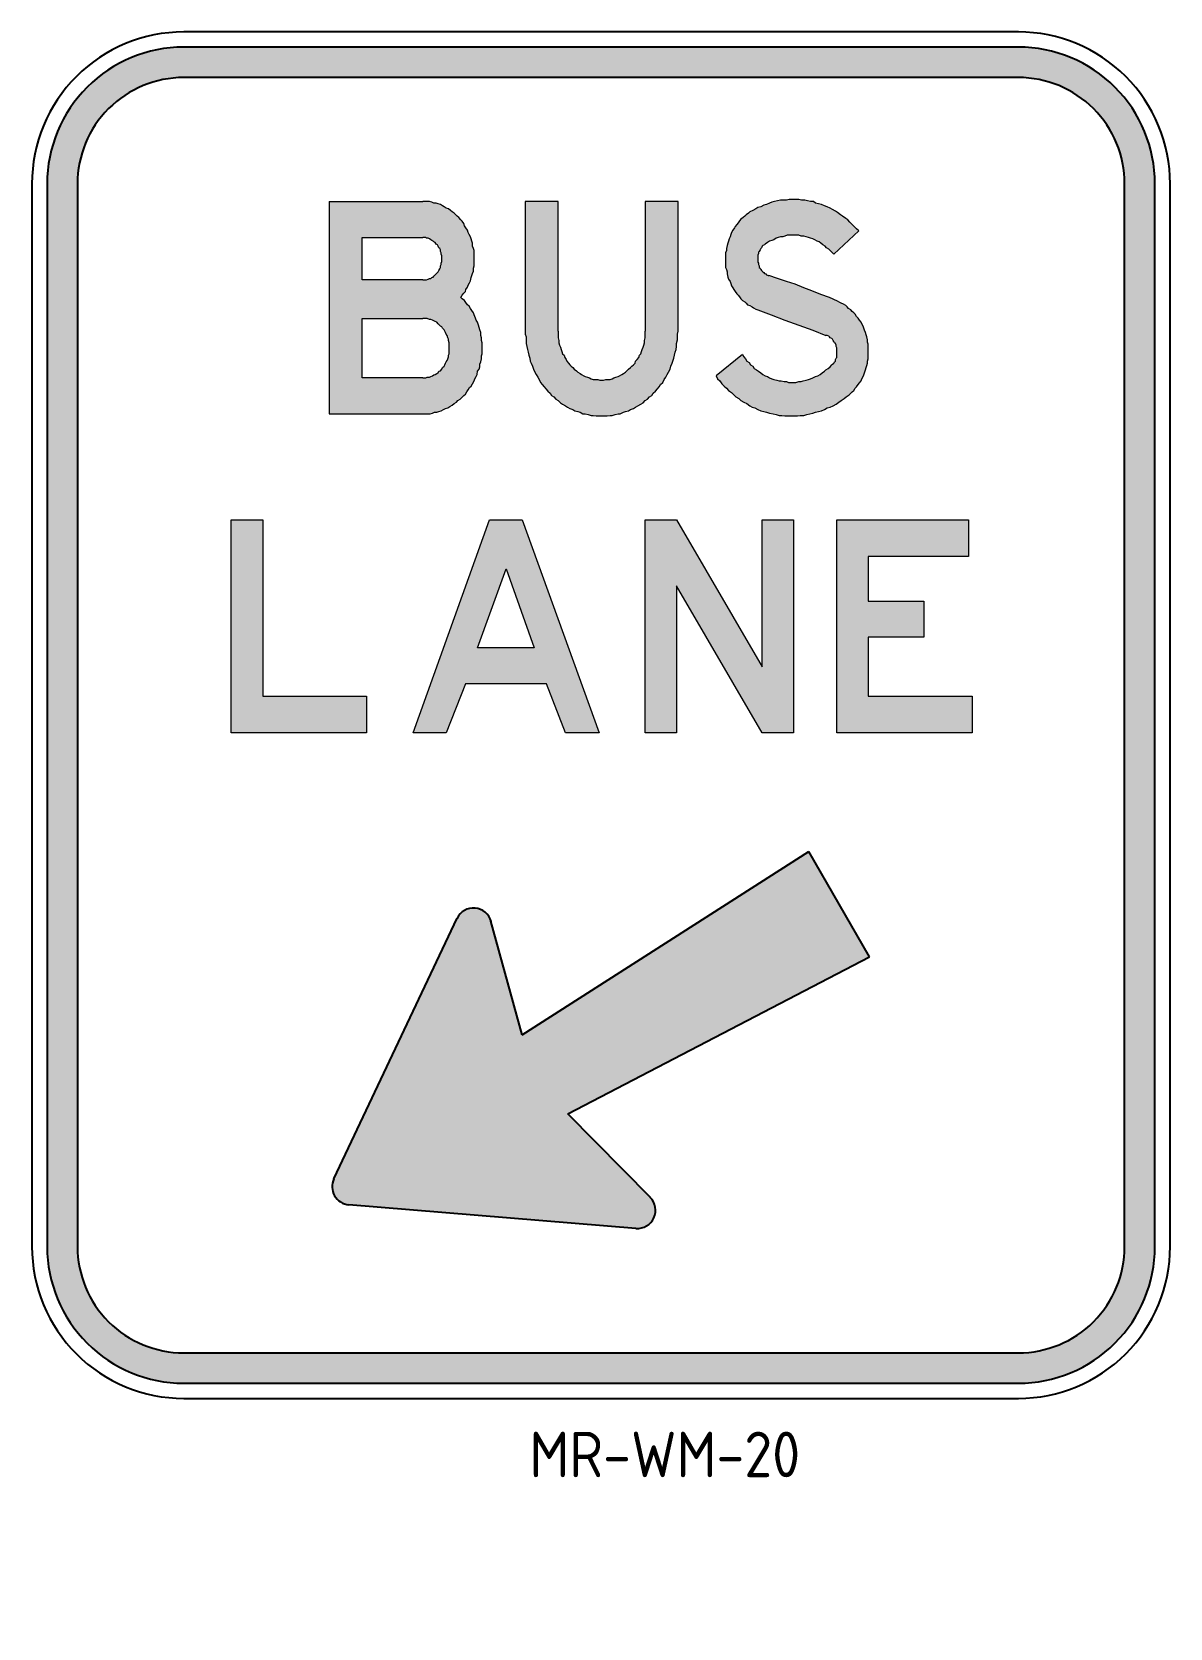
# Model space of a CAD drawing. Extents: x 136 to 211, y 59 to 164.
import ezdxf

# ---------------------------------------------------------------- set-up
doc = ezdxf.new("R2010")
doc.units = 0
doc.header["$LTSCALE"] = 12
doc.header["$MEASUREMENT"] = 0
doc.layers.get('0').update_dxf_attribs({"linetype": 'CONTINUOUS'})
for name, color, linetype in [('L25', 1, 'CONTINUOUS'), ('L35', 3, 'CONTINUOUS'), ('T25', 1, 'CONTINUOUS')]:
    doc.layers.add(name, color=color, linetype=linetype)
doc.styles.add('ISO', font='iso')

# ---------------------------------------------------------------- blocks, each defined once
blk = doc.blocks.new('d1arrow')
at = {"layer": 'L35'}
for p, q in [((-117.9, 222.8), (-9.9, 378.8)), ((9.9, 378.8), (117.9, 222.8)), ((-105, 204.4), (-30, 224)), ((-30, 224), (-40, 0)), ((30, 224), (105, 204.4)), ((30, 224), (40, 0)), ((-40, 0), (40, 0))]:
    blk.add_line(p, q, dxfattribs=at)
for centre, start, end in [((0, 372), 34.6952, 145.3048), ((-108, 216), 145.3048, 284.6593), ((108, 216), 255.3407, 34.6952)]:
    blk.add_arc(centre, 12, start, end, dxfattribs=at)

msp = doc.modelspace()

# ---------------------------------------------------------------- hatches: boundary and pattern name
at = {"layer": 'L25'}
h = msp.add_hatch(color=256, dxfattribs=at)
edge = h.paths.add_edge_path()
edge.add_line((146.2, 75.08), (201.2, 75.08))
edge.add_arc((201.2, 84.08), 9, 270, 360)
edge.add_line((210.2, 84.08), (210.2, 154.08))
edge.add_arc((201.2, 154.08), 9, 0, 90)
edge.add_line((201.2, 163.08), (146.2, 163.08))
edge.add_arc((146.2, 154.08), 9, 90, 180)
edge.add_line((137.2, 154.08), (137.2, 84.08))
edge.add_arc((146.2, 84.08), 9, 180, 270)
edge = h.paths.add_edge_path(flags=16)
edge.add_line((146.2, 77.08), (201.2, 77.08))
edge.add_arc((201.2, 84.08), 7, 270, 360)
edge.add_line((208.2, 84.08), (208.2, 154.08))
edge.add_arc((201.2, 154.08), 7, 0, 90)
edge.add_line((201.2, 161.08), (146.2, 161.08))
edge.add_arc((146.2, 154.08), 7, 90, 180)
edge.add_line((139.2, 154.08), (139.2, 84.08))
edge.add_arc((146.2, 84.08), 7, 180, 270)
h = msp.add_hatch(color=256, dxfattribs=at)
h.paths.add_polyline_path([(183.02, 142.84), (181.29, 141.44), (181.38, 141.24), (181.53, 141.1), (181.67, 140.91), (181.82, 140.76), (181.96, 140.62), (182.1, 140.47), (182.3, 140.33), (182.44, 140.18), (182.59, 140.04), (182.78, 139.94), (182.92, 139.8), (183.12, 139.7), (183.31, 139.61), (183.5, 139.46), (183.65, 139.37), (183.84, 139.32), (184.03, 139.22), (184.23, 139.12), (184.42, 139.08), (184.61, 139.03), (184.8, 138.98), (185.04, 138.93), (185.24, 138.88), (185.43, 138.83), (185.62, 138.83), (185.82, 138.79), (186.06, 138.79), (186.25, 138.79), (186.44, 138.79), (186.64, 138.79), (186.83, 138.83), (187.07, 138.83), (187.26, 138.88), (187.45, 138.93), (187.65, 138.98), (187.84, 139.03), (188.03, 139.08), (188.23, 139.12), (188.42, 139.22), (188.61, 139.32), (188.8, 139.37), (189, 139.46), (189.19, 139.56), (189.38, 139.7), (189.53, 139.8), (189.72, 139.94), (189.86, 140.04), (190.06, 140.18), (190.15, 140.28), (190.25, 140.38), (190.35, 140.47), (190.44, 140.62), (190.54, 140.71), (190.64, 140.86), (190.73, 140.96), (190.83, 141.1), (190.88, 141.24), (190.97, 141.39), (191.02, 141.49), (191.07, 141.63), (191.12, 141.82), (191.17, 141.97), (191.21, 142.11), (191.26, 142.26), (191.26, 142.4), (191.31, 142.55), (191.31, 142.74), (191.31, 142.88), (191.31, 143.03), (191.31, 143.17), (191.31, 143.37), (191.31, 143.51), (191.26, 143.65), (191.26, 143.8), (191.21, 143.99), (191.17, 144.14), (191.12, 144.28), (191.07, 144.43), (191.02, 144.57), (190.97, 144.71), (190.88, 144.86), (190.83, 144.96), (190.73, 145.1), (190.64, 145.24), (190.54, 145.34), (190.44, 145.49), (190.35, 145.58), (190.25, 145.68), (190.15, 145.77), (190.01, 145.87), (189.91, 145.97), (189.82, 146.06), (189.67, 146.16), (189.53, 146.21), (189.43, 146.26), (189.29, 146.35), (188.76, 146.59), (188.18, 146.79), (187.6, 147.03), (187.07, 147.22), (186.49, 147.46), (185.91, 147.65), (185.33, 147.85), (184.76, 148.04), (184.71, 148.04), (184.61, 148.09), (184.56, 148.14), (184.47, 148.18), (184.42, 148.23), (184.37, 148.28), (184.27, 148.38), (184.23, 148.43), (184.18, 148.52), (184.13, 148.57), (184.13, 148.67), (184.08, 148.76), (184.08, 148.86), (184.03, 148.91), (184.03, 149), (184.03, 149.1), (184.03, 149.2), (184.03, 149.29), (184.03, 149.39), (184.08, 149.49), (184.08, 149.58), (184.13, 149.63), (184.18, 149.73), (184.23, 149.82), (184.27, 149.87), (184.32, 149.97), (184.37, 150.02), (184.47, 150.06), (184.51, 150.11), (184.66, 150.21), (184.8, 150.3), (184.95, 150.35), (185.09, 150.4), (185.24, 150.5), (185.38, 150.55), (185.53, 150.59), (185.67, 150.59), (185.82, 150.64), (185.96, 150.69), (186.1, 150.69), (186.3, 150.69), (186.44, 150.69), (186.59, 150.69), (186.73, 150.69), (186.88, 150.64), (187.07, 150.64), (187.21, 150.59), (187.36, 150.55), (187.5, 150.5), (187.65, 150.45), (187.79, 150.4), (187.94, 150.3), (188.08, 150.26), (188.18, 150.16), (188.32, 150.06), (188.47, 149.97), (188.56, 149.87), (188.71, 149.77), (188.8, 149.68), (188.95, 149.53), (189.04, 149.44), (190.68, 150.98), (190.54, 151.12), (190.39, 151.27), (190.25, 151.41), (190.1, 151.56), (189.96, 151.7), (189.82, 151.8), (189.62, 151.94), (189.48, 152.04), (189.29, 152.18), (189.14, 152.28), (188.95, 152.38), (188.8, 152.47), (188.61, 152.57), (188.42, 152.62), (188.23, 152.71), (188.03, 152.76), (187.84, 152.81), (187.7, 152.91), (187.5, 152.91), (187.31, 152.96), (187.12, 153), (186.92, 153), (186.73, 153.05), (186.54, 153.05), (186.3, 153.05), (186.1, 153.05), (185.91, 153), (185.72, 153), (185.53, 153), (185.33, 152.96), (185.14, 152.91), (184.95, 152.86), (184.8, 152.81), (184.61, 152.71), (184.42, 152.67), (184.23, 152.57), (184.03, 152.52), (183.89, 152.43), (183.7, 152.33), (183.5, 152.23), (183.41, 152.14), (183.26, 152.04), (183.17, 151.94), (183.07, 151.85), (182.92, 151.75), (182.83, 151.65), (182.73, 151.51), (182.64, 151.41), (182.54, 151.27), (182.49, 151.17), (182.39, 151.03), (182.3, 150.88), (182.25, 150.74), (182.2, 150.59), (182.15, 150.45), (182.1, 150.3), (182.06, 150.16), (182.01, 150.02), (181.96, 149.82), (181.96, 149.68), (181.91, 149.53), (181.91, 149.39), (181.91, 149.2), (181.91, 149.05), (181.91, 148.91), (181.91, 148.71), (181.91, 148.57), (181.96, 148.43), (182.01, 148.28), (182.01, 148.14), (182.06, 147.94), (182.1, 147.8), (182.2, 147.65), (182.25, 147.51), (182.3, 147.37), (182.39, 147.22), (182.44, 147.12), (182.54, 146.98), (182.64, 146.84), (182.73, 146.74), (182.83, 146.64), (182.92, 146.5), (183.02, 146.4), (183.17, 146.3), (183.26, 146.21), (183.36, 146.11), (183.5, 146.06), (183.65, 145.97), (183.74, 145.92), (183.89, 145.82), (184.03, 145.77), (184.9, 145.44), (185.82, 145.1), (186.73, 144.76), (187.65, 144.43), (188.51, 144.09), (188.61, 144.09), (188.71, 144.04), (188.76, 143.99), (188.8, 143.94), (188.9, 143.9), (188.95, 143.85), (189, 143.75), (189.04, 143.7), (189.09, 143.61), (189.14, 143.56), (189.19, 143.46), (189.19, 143.37), (189.24, 143.27), (189.24, 143.22), (189.24, 143.12), (189.24, 143.03), (189.24, 142.93), (189.24, 142.84), (189.24, 142.74), (189.24, 142.64), (189.19, 142.59), (189.14, 142.5), (189.14, 142.4), (189.09, 142.35), (189.04, 142.26), (188.95, 142.21), (188.9, 142.16), (188.8, 142.02), (188.66, 141.92), (188.51, 141.82), (188.42, 141.73), (188.27, 141.63), (188.13, 141.53), (187.98, 141.44), (187.84, 141.39), (187.65, 141.29), (187.5, 141.24), (187.36, 141.2), (187.21, 141.15), (187.02, 141.1), (186.88, 141.05), (186.73, 141.05), (186.54, 141), (186.39, 141), (186.25, 141), (186.06, 141), (185.91, 141.05), (185.77, 141.05), (185.57, 141.1), (185.43, 141.1), (185.29, 141.15), (185.09, 141.2), (184.95, 141.24), (184.8, 141.29), (184.66, 141.39), (184.51, 141.44), (184.37, 141.53), (184.23, 141.63), (184.08, 141.73), (183.94, 141.82), (183.79, 141.92), (183.7, 142.06), (183.55, 142.16), (183.45, 142.3), (183.31, 142.4), (183.21, 142.55), (183.12, 142.69)])
h.paths.add_polyline_path([(170.88, 144.38), (170.88, 152.91), (168.71, 152.91), (168.71, 144.38), (168.71, 144.18), (168.76, 143.99), (168.76, 143.8), (168.76, 143.56), (168.8, 143.37), (168.85, 143.17), (168.9, 142.98), (168.95, 142.79), (169, 142.59), (169.04, 142.4), (169.09, 142.26), (169.19, 142.06), (169.24, 141.87), (169.33, 141.68), (169.43, 141.53), (169.53, 141.34), (169.62, 141.2), (169.72, 141), (169.82, 140.86), (169.96, 140.71), (170.06, 140.57), (170.2, 140.43), (170.35, 140.28), (170.44, 140.14), (170.59, 140.04), (170.73, 139.9), (170.88, 139.8), (171.02, 139.65), (171.17, 139.56), (171.36, 139.46), (171.5, 139.37), (171.65, 139.27), (171.84, 139.22), (171.98, 139.12), (172.18, 139.08), (172.32, 139.03), (172.51, 138.93), (172.66, 138.93), (172.85, 138.88), (173.04, 138.83), (173.19, 138.83), (173.38, 138.79), (173.57, 138.79), (173.72, 138.79), (173.91, 138.79), (174.1, 138.79), (174.3, 138.83), (174.44, 138.83), (174.64, 138.88), (174.83, 138.93), (174.97, 138.93), (175.17, 139.03), (175.31, 139.08), (175.5, 139.12), (175.65, 139.22), (175.84, 139.27), (175.98, 139.37), (176.13, 139.46), (176.32, 139.56), (176.47, 139.65), (176.61, 139.8), (176.76, 139.9), (176.9, 140.04), (177.04, 140.14), (177.14, 140.28), (177.29, 140.43), (177.43, 140.57), (177.53, 140.71), (177.62, 140.86), (177.77, 141), (177.86, 141.2), (177.96, 141.34), (178.06, 141.53), (178.15, 141.68), (178.25, 141.87), (178.3, 142.06), (178.39, 142.26), (178.44, 142.4), (178.49, 142.59), (178.54, 142.79), (178.59, 142.98), (178.64, 143.17), (178.68, 143.37), (178.68, 143.56), (178.73, 143.8), (178.73, 143.99), (178.73, 144.18), (178.78, 144.38), (178.78, 152.91), (176.61, 152.91), (176.61, 144.38), (176.61, 144.23), (176.61, 144.09), (176.61, 143.94), (176.56, 143.75), (176.56, 143.61), (176.51, 143.46), (176.47, 143.32), (176.42, 143.17), (176.37, 143.03), (176.32, 142.88), (176.23, 142.79), (176.18, 142.64), (176.08, 142.5), (175.98, 142.4), (175.94, 142.26), (175.84, 142.16), (175.74, 142.06), (175.65, 141.97), (175.5, 141.87), (175.41, 141.77), (175.31, 141.68), (175.17, 141.58), (175.07, 141.53), (174.92, 141.44), (174.83, 141.39), (174.68, 141.34), (174.54, 141.29), (174.44, 141.24), (174.3, 141.2), (174.15, 141.2), (174.01, 141.2), (173.86, 141.15), (173.72, 141.15), (173.62, 141.15), (173.48, 141.2), (173.33, 141.2), (173.19, 141.2), (173.04, 141.24), (172.95, 141.29), (172.8, 141.34), (172.66, 141.39), (172.56, 141.44), (172.42, 141.53), (172.32, 141.58), (172.18, 141.68), (172.08, 141.77), (171.94, 141.87), (171.84, 141.97), (171.74, 142.06), (171.65, 142.16), (171.55, 142.26), (171.45, 142.4), (171.41, 142.5), (171.31, 142.64), (171.26, 142.79), (171.17, 142.88), (171.12, 143.03), (171.07, 143.17), (171.02, 143.32), (170.97, 143.46), (170.92, 143.61), (170.92, 143.75), (170.88, 143.94), (170.88, 144.09), (170.88, 144.23)])
h.paths.add_polyline_path([(161.96, 141.29), (157.96, 141.29), (157.96, 145.2), (161.96, 145.2), (162.06, 145.2), (162.15, 145.2), (162.25, 145.2), (162.39, 145.15), (162.49, 145.15), (162.59, 145.1), (162.68, 145.05), (162.78, 145), (162.88, 144.96), (162.97, 144.86), (163.02, 144.81), (163.12, 144.71), (163.21, 144.67), (163.26, 144.57), (163.36, 144.47), (163.41, 144.38), (163.45, 144.28), (163.5, 144.18), (163.55, 144.09), (163.6, 143.94), (163.65, 143.85), (163.65, 143.75), (163.7, 143.61), (163.7, 143.51), (163.7, 143.37), (163.7, 143.27), (163.7, 143.12), (163.7, 143.03), (163.7, 142.88), (163.65, 142.79), (163.65, 142.69), (163.6, 142.55), (163.55, 142.45), (163.5, 142.35), (163.45, 142.26), (163.41, 142.16), (163.36, 142.06), (163.26, 141.97), (163.21, 141.87), (163.12, 141.77), (163.02, 141.73), (162.97, 141.63), (162.88, 141.58), (162.78, 141.53), (162.68, 141.49), (162.59, 141.44), (162.49, 141.39), (162.39, 141.34), (162.25, 141.34), (162.15, 141.29), (162.06, 141.29)], flags=16)
h.paths.add_polyline_path([(161.96, 147.75), (157.96, 147.75), (157.96, 150.55), (161.96, 150.55), (162.06, 150.55), (162.15, 150.55), (162.2, 150.5), (162.3, 150.5), (162.39, 150.45), (162.49, 150.4), (162.54, 150.35), (162.64, 150.3), (162.68, 150.26), (162.78, 150.21), (162.83, 150.11), (162.92, 150.06), (162.97, 149.97), (163.02, 149.87), (163.07, 149.82), (163.12, 149.73), (163.12, 149.63), (163.17, 149.53), (163.17, 149.44), (163.21, 149.34), (163.21, 149.24), (163.21, 149.15), (163.21, 149.05), (163.21, 148.96), (163.17, 148.86), (163.17, 148.76), (163.12, 148.67), (163.12, 148.57), (163.07, 148.47), (163.02, 148.38), (162.97, 148.28), (162.92, 148.23), (162.83, 148.14), (162.78, 148.09), (162.68, 147.99), (162.64, 147.94), (162.54, 147.9), (162.49, 147.85), (162.39, 147.85), (162.3, 147.8), (162.2, 147.75), (162.15, 147.75), (162.06, 147.75)], flags=16)
h.paths.add_polyline_path([(155.79, 152.91), (155.79, 138.93), (161.96, 138.93), (162.1, 138.93), (162.25, 138.93), (162.44, 138.93), (162.59, 138.98), (162.73, 139.03), (162.88, 139.03), (163.02, 139.08), (163.17, 139.12), (163.31, 139.22), (163.45, 139.27), (163.6, 139.32), (163.74, 139.41), (163.89, 139.51), (164.03, 139.61), (164.18, 139.7), (164.27, 139.8), (164.42, 139.9), (164.51, 139.99), (164.66, 140.14), (164.76, 140.23), (164.85, 140.38), (164.95, 140.52), (165.04, 140.67), (165.14, 140.76), (165.24, 140.91), (165.33, 141.1), (165.38, 141.24), (165.48, 141.39), (165.53, 141.53), (165.57, 141.73), (165.67, 141.87), (165.72, 142.02), (165.72, 142.21), (165.77, 142.35), (165.82, 142.55), (165.82, 142.74), (165.86, 142.88), (165.86, 143.08), (165.86, 143.22), (165.86, 143.41), (165.86, 143.61), (165.82, 143.75), (165.82, 143.94), (165.77, 144.09), (165.77, 144.28), (165.72, 144.47), (165.67, 144.62), (165.62, 144.76), (165.57, 144.96), (165.48, 145.1), (165.43, 145.24), (165.33, 145.44), (165.29, 145.58), (165.19, 145.73), (165.09, 145.87), (165, 146.02), (164.9, 146.11), (164.8, 146.26), (164.71, 146.4), (164.56, 146.5), (164.47, 146.59), (164.56, 146.74), (164.66, 146.88), (164.76, 146.98), (164.8, 147.12), (164.9, 147.27), (164.95, 147.41), (165.04, 147.56), (165.09, 147.7), (165.14, 147.9), (165.19, 148.04), (165.24, 148.18), (165.29, 148.33), (165.29, 148.52), (165.33, 148.67), (165.33, 148.86), (165.33, 149), (165.33, 149.15), (165.33, 149.34), (165.33, 149.49), (165.33, 149.68), (165.29, 149.82), (165.24, 149.97), (165.24, 150.16), (165.19, 150.3), (165.14, 150.45), (165.09, 150.59), (165, 150.74), (164.95, 150.88), (164.9, 151.03), (164.8, 151.17), (164.71, 151.32), (164.66, 151.46), (164.56, 151.61), (164.47, 151.7), (164.32, 151.85), (164.23, 151.94), (164.13, 152.04), (164.03, 152.14), (163.89, 152.23), (163.79, 152.33), (163.65, 152.43), (163.5, 152.47), (163.36, 152.57), (163.26, 152.62), (163.12, 152.71), (162.97, 152.76), (162.83, 152.81), (162.68, 152.81), (162.54, 152.86), (162.39, 152.91), (162.25, 152.91), (162.1, 152.91), (161.96, 152.91)])
h = msp.add_hatch(color=256, dxfattribs=at)
h.paths.add_polyline_path([(189.24, 131.94), (197.91, 131.94), (197.91, 129.53), (191.31, 129.53), (191.31, 126.59), (194.97, 126.59), (194.97, 124.23), (191.31, 124.23), (191.31, 120.33), (198.15, 120.33), (198.15, 117.92), (189.24, 117.92)])
h.paths.add_polyline_path([(176.61, 131.94), (178.68, 131.94), (184.32, 122.26), (184.32, 131.94), (186.39, 131.94), (186.39, 117.92), (184.32, 117.92), (178.68, 127.61), (178.68, 117.92), (176.61, 117.92)])
h.paths.add_polyline_path([(167.45, 128.71), (169.29, 123.51), (165.57, 123.51)], flags=16)
h.paths.add_polyline_path([(161.33, 117.92), (166.35, 131.94), (168.51, 131.94), (173.57, 117.92), (171.36, 117.92), (170.1, 121.15), (164.76, 121.15), (163.5, 117.92)])
h.paths.add_polyline_path([(149.33, 131.94), (151.41, 131.94), (151.41, 120.33), (158.25, 120.33), (158.25, 117.92), (149.33, 117.92)])
h.paths.add_polyline_path([(170.61, 62.7), (176.79, 62.7), (176.79, 58.95), (170.61, 58.95)], flags=9)
msp.add_hatch(color=256, dxfattribs=at).paths.add_polyline_path([(171.5, 92.83), (191.4, 103.17), (187.4, 110.1), (168.5, 98.03), (166.45, 105.5, 0.696018), (164.21, 105.7), (156.1, 88.55, 0.523953), (157.08, 86.84), (175.99, 85.28, 0.696018), (176.94, 87.32)])

# ---------------------------------------------------------------- linework, layer by layer
at = {"color": 3, "lineweight": 0}
for points in [[(155.79, 152.91), (155.79, 138.93), (161.96, 138.93), (162.1, 138.93), (162.25, 138.93), (162.44, 138.93), (162.59, 138.98), (162.73, 139.03), (162.88, 139.03), (163.02, 139.08), (163.17, 139.12), (163.31, 139.22), (163.45, 139.27), (163.6, 139.32), (163.74, 139.41), (163.89, 139.51), (164.03, 139.61), (164.18, 139.7), (164.27, 139.8), (164.42, 139.9), (164.51, 139.99), (164.66, 140.14), (164.76, 140.23), (164.85, 140.38), (164.95, 140.52), (165.04, 140.67), (165.14, 140.76), (165.24, 140.91), (165.33, 141.1), (165.38, 141.24), (165.48, 141.39), (165.53, 141.53), (165.57, 141.73), (165.67, 141.87), (165.72, 142.02), (165.72, 142.21), (165.77, 142.35), (165.82, 142.55), (165.82, 142.74), (165.86, 142.88), (165.86, 143.08), (165.86, 143.22), (165.86, 143.41), (165.86, 143.61), (165.82, 143.75), (165.82, 143.94), (165.77, 144.09), (165.77, 144.28), (165.72, 144.47), (165.67, 144.62), (165.62, 144.76), (165.57, 144.96), (165.48, 145.1), (165.43, 145.24), (165.33, 145.44), (165.29, 145.58), (165.19, 145.73), (165.09, 145.87), (165, 146.02), (164.9, 146.11), (164.8, 146.26), (164.71, 146.4), (164.56, 146.5), (164.47, 146.59)], [(155.79, 152.91), (161.96, 152.91)], [(164.47, 146.59), (164.56, 146.74), (164.66, 146.88), (164.76, 146.98), (164.8, 147.12), (164.9, 147.27), (164.95, 147.41), (165.04, 147.56), (165.09, 147.7), (165.14, 147.9), (165.19, 148.04), (165.24, 148.18), (165.29, 148.33), (165.29, 148.52), (165.33, 148.67), (165.33, 148.86), (165.33, 149), (165.33, 149.15), (165.33, 149.34), (165.33, 149.49), (165.33, 149.68), (165.29, 149.82), (165.24, 149.97), (165.24, 150.16), (165.19, 150.3), (165.14, 150.45), (165.09, 150.59), (165, 150.74), (164.95, 150.88), (164.9, 151.03), (164.8, 151.17), (164.71, 151.32), (164.66, 151.46), (164.56, 151.61), (164.47, 151.7), (164.32, 151.85), (164.23, 151.94), (164.13, 152.04), (164.03, 152.14), (163.89, 152.23), (163.79, 152.33), (163.65, 152.43), (163.5, 152.47), (163.36, 152.57), (163.26, 152.62), (163.12, 152.71), (162.97, 152.76), (162.83, 152.81), (162.68, 152.81), (162.54, 152.86), (162.39, 152.91), (162.25, 152.91), (162.1, 152.91), (161.96, 152.91)], [(168.71, 152.91), (168.71, 144.38), (168.71, 144.18), (168.76, 143.99), (168.76, 143.8), (168.76, 143.56), (168.8, 143.37), (168.85, 143.17), (168.9, 142.98), (168.95, 142.79), (169, 142.59), (169.04, 142.4), (169.09, 142.26), (169.19, 142.06), (169.24, 141.87), (169.33, 141.68), (169.43, 141.53), (169.53, 141.34), (169.62, 141.2), (169.72, 141), (169.82, 140.86), (169.96, 140.71), (170.06, 140.57), (170.2, 140.43), (170.35, 140.28), (170.44, 140.14), (170.59, 140.04), (170.73, 139.9), (170.88, 139.8), (171.02, 139.65), (171.17, 139.56), (171.36, 139.46), (171.5, 139.37), (171.65, 139.27), (171.84, 139.22), (171.98, 139.12), (172.18, 139.08), (172.32, 139.03), (172.51, 138.93), (172.66, 138.93), (172.85, 138.88), (173.04, 138.83), (173.19, 138.83), (173.38, 138.79), (173.57, 138.79), (173.72, 138.79), (173.91, 138.79), (174.1, 138.79), (174.3, 138.83), (174.44, 138.83), (174.64, 138.88), (174.83, 138.93), (174.97, 138.93), (175.17, 139.03), (175.31, 139.08), (175.5, 139.12), (175.65, 139.22), (175.84, 139.27), (175.98, 139.37), (176.13, 139.46), (176.32, 139.56), (176.47, 139.65), (176.61, 139.8), (176.76, 139.9), (176.9, 140.04), (177.04, 140.14), (177.14, 140.28), (177.29, 140.43), (177.43, 140.57), (177.53, 140.71), (177.62, 140.86), (177.77, 141), (177.86, 141.2), (177.96, 141.34), (178.06, 141.53), (178.15, 141.68), (178.25, 141.87), (178.3, 142.06), (178.39, 142.26), (178.44, 142.4), (178.49, 142.59), (178.54, 142.79), (178.59, 142.98), (178.64, 143.17), (178.68, 143.37), (178.68, 143.56), (178.73, 143.8), (178.73, 143.99), (178.73, 144.18), (178.78, 144.38), (178.78, 152.91), (176.61, 152.91), (176.61, 144.38)], [(170.88, 144.38), (170.88, 152.91), (168.71, 152.91)], [(189.04, 149.44), (190.68, 150.98), (190.54, 151.12), (190.39, 151.27), (190.25, 151.41), (190.1, 151.56), (189.96, 151.7), (189.82, 151.8), (189.62, 151.94), (189.48, 152.04), (189.29, 152.18), (189.14, 152.28), (188.95, 152.38), (188.8, 152.47), (188.61, 152.57), (188.42, 152.62), (188.23, 152.71), (188.03, 152.76), (187.84, 152.81), (187.7, 152.91), (187.5, 152.91), (187.31, 152.96), (187.12, 153), (186.92, 153), (186.73, 153.05), (186.54, 153.05), (186.3, 153.05), (186.1, 153.05), (185.91, 153), (185.72, 153), (185.53, 153), (185.33, 152.96), (185.14, 152.91), (184.95, 152.86), (184.8, 152.81), (184.61, 152.71), (184.42, 152.67), (184.23, 152.57), (184.03, 152.52), (183.89, 152.43), (183.7, 152.33), (183.5, 152.23), (183.41, 152.14), (183.26, 152.04), (183.17, 151.94), (183.07, 151.85), (182.92, 151.75), (182.83, 151.65), (182.73, 151.51), (182.64, 151.41), (182.54, 151.27), (182.49, 151.17), (182.39, 151.03), (182.3, 150.88), (182.25, 150.74), (182.2, 150.59), (182.15, 150.45), (182.1, 150.3), (182.06, 150.16), (182.01, 150.02), (181.96, 149.82), (181.96, 149.68), (181.91, 149.53), (181.91, 149.39), (181.91, 149.2), (181.91, 149.05), (181.91, 148.91), (181.91, 148.71), (181.91, 148.57), (181.96, 148.43), (182.01, 148.28), (182.01, 148.14), (182.06, 147.94), (182.1, 147.8), (182.2, 147.65), (182.25, 147.51), (182.3, 147.37), (182.39, 147.22), (182.44, 147.12), (182.54, 146.98), (182.64, 146.84), (182.73, 146.74), (182.83, 146.64), (182.92, 146.5), (183.02, 146.4), (183.17, 146.3), (183.26, 146.21), (183.36, 146.11), (183.5, 146.06), (183.65, 145.97), (183.74, 145.92), (183.89, 145.82), (184.03, 145.77), (184.9, 145.44), (185.82, 145.1), (186.73, 144.76), (187.65, 144.43), (188.51, 144.09)], [(161.96, 147.75), (157.96, 147.75), (157.96, 150.55)], [(157.96, 150.55), (161.96, 150.55)], [(163.21, 149.15), (163.21, 149.24), (163.21, 149.34), (163.17, 149.44), (163.17, 149.53), (163.12, 149.63), (163.12, 149.73), (163.07, 149.82), (163.02, 149.87), (162.97, 149.97), (162.92, 150.06), (162.83, 150.11), (162.78, 150.21), (162.68, 150.26), (162.64, 150.3), (162.54, 150.35), (162.49, 150.4), (162.39, 150.45), (162.3, 150.5), (162.2, 150.5), (162.15, 150.55), (162.06, 150.55), (161.96, 150.55)], [(189.04, 149.44), (188.95, 149.53), (188.8, 149.68), (188.71, 149.77), (188.56, 149.87), (188.47, 149.97), (188.32, 150.06), (188.18, 150.16), (188.08, 150.26), (187.94, 150.3), (187.79, 150.4), (187.65, 150.45), (187.5, 150.5), (187.36, 150.55), (187.21, 150.59), (187.07, 150.64), (186.88, 150.64), (186.73, 150.69), (186.59, 150.69), (186.44, 150.69), (186.3, 150.69), (186.1, 150.69), (185.96, 150.69), (185.82, 150.64), (185.67, 150.59), (185.53, 150.59), (185.38, 150.55), (185.24, 150.5), (185.09, 150.4), (184.95, 150.35), (184.8, 150.3), (184.66, 150.21), (184.51, 150.11)], [(184.51, 150.11), (184.47, 150.06), (184.37, 150.02), (184.32, 149.97), (184.27, 149.87), (184.23, 149.82), (184.18, 149.73), (184.13, 149.63), (184.08, 149.58), (184.08, 149.49), (184.03, 149.39), (184.03, 149.29), (184.03, 149.2), (184.03, 149.1), (184.03, 149), (184.03, 148.91), (184.08, 148.86), (184.08, 148.76), (184.13, 148.67), (184.13, 148.57), (184.18, 148.52), (184.23, 148.43), (184.27, 148.38), (184.37, 148.28), (184.42, 148.23), (184.47, 148.18), (184.56, 148.14), (184.61, 148.09), (184.71, 148.04), (184.76, 148.04)], [(161.96, 147.75), (162.06, 147.75), (162.15, 147.75), (162.2, 147.75), (162.3, 147.8), (162.39, 147.85), (162.49, 147.85), (162.54, 147.9), (162.64, 147.94), (162.68, 147.99), (162.78, 148.09), (162.83, 148.14), (162.92, 148.23), (162.97, 148.28), (163.02, 148.38), (163.07, 148.47), (163.12, 148.57), (163.12, 148.67), (163.17, 148.76), (163.17, 148.86), (163.21, 148.96), (163.21, 149.05), (163.21, 149.15)], [(181.29, 141.44), (181.38, 141.24), (181.53, 141.1), (181.67, 140.91), (181.82, 140.76), (181.96, 140.62), (182.1, 140.47), (182.3, 140.33), (182.44, 140.18), (182.59, 140.04), (182.78, 139.94), (182.92, 139.8), (183.12, 139.7), (183.31, 139.61), (183.5, 139.46), (183.65, 139.37), (183.84, 139.32), (184.03, 139.22), (184.23, 139.12), (184.42, 139.08), (184.61, 139.03), (184.8, 138.98), (185.04, 138.93), (185.24, 138.88), (185.43, 138.83), (185.62, 138.83), (185.82, 138.79), (186.06, 138.79), (186.25, 138.79), (186.44, 138.79), (186.64, 138.79), (186.83, 138.83), (187.07, 138.83), (187.26, 138.88), (187.45, 138.93), (187.65, 138.98), (187.84, 139.03), (188.03, 139.08), (188.23, 139.12), (188.42, 139.22), (188.61, 139.32), (188.8, 139.37), (189, 139.46), (189.19, 139.56), (189.38, 139.7), (189.53, 139.8), (189.72, 139.94), (189.86, 140.04), (190.06, 140.18), (190.15, 140.28), (190.25, 140.38), (190.35, 140.47), (190.44, 140.62), (190.54, 140.71), (190.64, 140.86), (190.73, 140.96), (190.83, 141.1), (190.88, 141.24), (190.97, 141.39), (191.02, 141.49), (191.07, 141.63), (191.12, 141.82), (191.17, 141.97), (191.21, 142.11), (191.26, 142.26), (191.26, 142.4), (191.31, 142.55), (191.31, 142.74), (191.31, 142.88), (191.31, 143.03), (191.31, 143.17), (191.31, 143.37), (191.31, 143.51), (191.26, 143.65), (191.26, 143.8), (191.21, 143.99), (191.17, 144.14), (191.12, 144.28), (191.07, 144.43), (191.02, 144.57), (190.97, 144.71), (190.88, 144.86), (190.83, 144.96), (190.73, 145.1), (190.64, 145.24), (190.54, 145.34), (190.44, 145.49), (190.35, 145.58), (190.25, 145.68), (190.15, 145.77), (190.01, 145.87), (189.91, 145.97), (189.82, 146.06), (189.67, 146.16), (189.53, 146.21), (189.43, 146.26), (189.29, 146.35), (188.76, 146.59), (188.18, 146.79), (187.6, 147.03), (187.07, 147.22), (186.49, 147.46), (185.91, 147.65), (185.33, 147.85), (184.76, 148.04)], [(161.96, 141.29), (157.96, 141.29), (157.96, 145.2)], [(157.96, 145.2), (161.96, 145.2)], [(163.7, 143.27), (163.7, 143.37), (163.7, 143.51), (163.7, 143.61), (163.65, 143.75), (163.65, 143.85), (163.6, 143.94), (163.55, 144.09), (163.5, 144.18), (163.45, 144.28), (163.41, 144.38), (163.36, 144.47), (163.26, 144.57), (163.21, 144.67), (163.12, 144.71), (163.02, 144.81), (162.97, 144.86), (162.88, 144.96), (162.78, 145), (162.68, 145.05), (162.59, 145.1), (162.49, 145.15), (162.39, 145.15), (162.25, 145.2), (162.15, 145.2), (162.06, 145.2), (161.96, 145.2)], [(170.88, 144.38), (170.88, 144.23), (170.88, 144.09), (170.88, 143.94), (170.92, 143.75), (170.92, 143.61), (170.97, 143.46), (171.02, 143.32), (171.07, 143.17), (171.12, 143.03), (171.17, 142.88), (171.26, 142.79), (171.31, 142.64), (171.41, 142.5), (171.45, 142.4), (171.55, 142.26), (171.65, 142.16), (171.74, 142.06), (171.84, 141.97), (171.94, 141.87), (172.08, 141.77), (172.18, 141.68), (172.32, 141.58), (172.42, 141.53), (172.56, 141.44), (172.66, 141.39), (172.8, 141.34), (172.95, 141.29), (173.04, 141.24), (173.19, 141.2), (173.33, 141.2), (173.48, 141.2), (173.62, 141.15), (173.72, 141.15), (173.86, 141.15), (174.01, 141.2), (174.15, 141.2), (174.3, 141.2), (174.44, 141.24), (174.54, 141.29), (174.68, 141.34), (174.83, 141.39), (174.92, 141.44), (175.07, 141.53), (175.17, 141.58), (175.31, 141.68), (175.41, 141.77), (175.5, 141.87), (175.65, 141.97), (175.74, 142.06), (175.84, 142.16), (175.94, 142.26), (175.98, 142.4), (176.08, 142.5), (176.18, 142.64), (176.23, 142.79), (176.32, 142.88), (176.37, 143.03), (176.42, 143.17), (176.47, 143.32), (176.51, 143.46), (176.56, 143.61), (176.56, 143.75), (176.61, 143.94), (176.61, 144.09), (176.61, 144.23), (176.61, 144.38)], [(188.9, 142.16), (188.95, 142.21), (189.04, 142.26), (189.09, 142.35), (189.14, 142.4), (189.14, 142.5), (189.19, 142.59), (189.24, 142.64), (189.24, 142.74), (189.24, 142.84), (189.24, 142.93), (189.24, 143.03), (189.24, 143.12), (189.24, 143.22), (189.24, 143.27), (189.19, 143.37), (189.19, 143.46), (189.14, 143.56), (189.09, 143.61), (189.04, 143.7), (189, 143.75), (188.95, 143.85), (188.9, 143.9), (188.8, 143.94), (188.76, 143.99), (188.71, 144.04), (188.61, 144.09), (188.51, 144.09)], [(161.96, 141.29), (162.06, 141.29), (162.15, 141.29), (162.25, 141.34), (162.39, 141.34), (162.49, 141.39), (162.59, 141.44), (162.68, 141.49), (162.78, 141.53), (162.88, 141.58), (162.97, 141.63), (163.02, 141.73), (163.12, 141.77), (163.21, 141.87), (163.26, 141.97), (163.36, 142.06), (163.41, 142.16), (163.45, 142.26), (163.5, 142.35), (163.55, 142.45), (163.6, 142.55), (163.65, 142.69), (163.65, 142.79), (163.7, 142.88), (163.7, 143.03), (163.7, 143.12), (163.7, 143.27)], [(183.02, 142.84), (181.29, 141.44)], [(183.02, 142.84), (183.12, 142.69), (183.21, 142.55), (183.31, 142.4), (183.45, 142.3), (183.55, 142.16), (183.7, 142.06), (183.79, 141.92), (183.94, 141.82), (184.08, 141.73), (184.23, 141.63), (184.37, 141.53), (184.51, 141.44), (184.66, 141.39), (184.8, 141.29), (184.95, 141.24), (185.09, 141.2), (185.29, 141.15), (185.43, 141.1), (185.57, 141.1), (185.77, 141.05), (185.91, 141.05), (186.06, 141), (186.25, 141), (186.39, 141), (186.54, 141), (186.73, 141.05), (186.88, 141.05), (187.02, 141.1), (187.21, 141.15), (187.36, 141.2), (187.5, 141.24), (187.65, 141.29), (187.84, 141.39), (187.98, 141.44), (188.13, 141.53), (188.27, 141.63), (188.42, 141.73), (188.51, 141.82), (188.66, 141.92), (188.8, 142.02), (188.9, 142.16)], [(149.33, 131.94), (151.41, 131.94), (151.41, 120.33), (158.25, 120.33), (158.25, 117.92), (149.33, 117.92), (149.33, 131.94), (149.33, 131.94)], [(161.33, 117.92), (166.35, 131.94), (168.51, 131.94), (173.57, 117.92), (171.36, 117.92), (170.1, 121.15), (164.76, 121.15), (163.5, 117.92), (161.33, 117.92), (161.33, 117.92)], [(176.61, 131.94), (178.68, 131.94), (184.32, 122.26), (184.32, 131.94), (186.39, 131.94), (186.39, 117.92), (184.32, 117.92), (178.68, 127.61), (178.68, 117.92), (176.61, 117.92), (176.61, 131.94), (176.61, 131.94)], [(189.24, 131.94), (197.91, 131.94), (197.91, 129.53), (191.31, 129.53), (191.31, 126.59), (194.97, 126.59), (194.97, 124.23), (191.31, 124.23), (191.31, 120.33), (198.15, 120.33), (198.15, 117.92), (189.24, 117.92), (189.24, 131.94), (189.24, 131.94)], [(167.45, 128.71), (169.29, 123.51), (165.57, 123.51), (167.45, 128.71), (167.45, 128.71)]]:
    msp.add_lwpolyline(points, dxfattribs=at)
at = {"layer": 'L35'}
for points in [[(146.2, 74.08), (201.2, 74.08, 0.414214), (211.2, 84.08), (211.2, 154.08, 0.414214), (201.2, 164.08), (146.2, 164.08, 0.414214), (136.2, 154.08), (136.2, 84.08, 0.414214)], [(146.2, 75.08), (201.2, 75.08, 0.414214), (210.2, 84.08), (210.2, 154.08, 0.414214), (201.2, 163.08), (146.2, 163.08, 0.414214), (137.2, 154.08), (137.2, 84.08, 0.414214)], [(146.2, 77.08), (201.2, 77.08, 0.414214), (208.2, 84.08), (208.2, 154.08, 0.414214), (201.2, 161.08), (146.2, 161.08, 0.414214), (139.2, 154.08), (139.2, 84.08, 0.414214)]]:
    msp.add_lwpolyline(points, format="xyb", close=True, dxfattribs=at)

# ---------------------------------------------------------------- block references
at = {"layer": 'L25', "xscale": 0.1, "yscale": 0.1, "zscale": 0.1, "rotation": 120}
msp.add_blockref('d1arrow', (189.4, 106.63), dxfattribs=at)

# ---------------------------------------------------------------- texts
at = {"layer": 'T25', "color": 3, "style": 'ISO'}
msp.add_text('MR-WM-20', height=3, dxfattribs=at).set_placement((168.98, 68.89))

doc.saveas('drawing.dxf')
